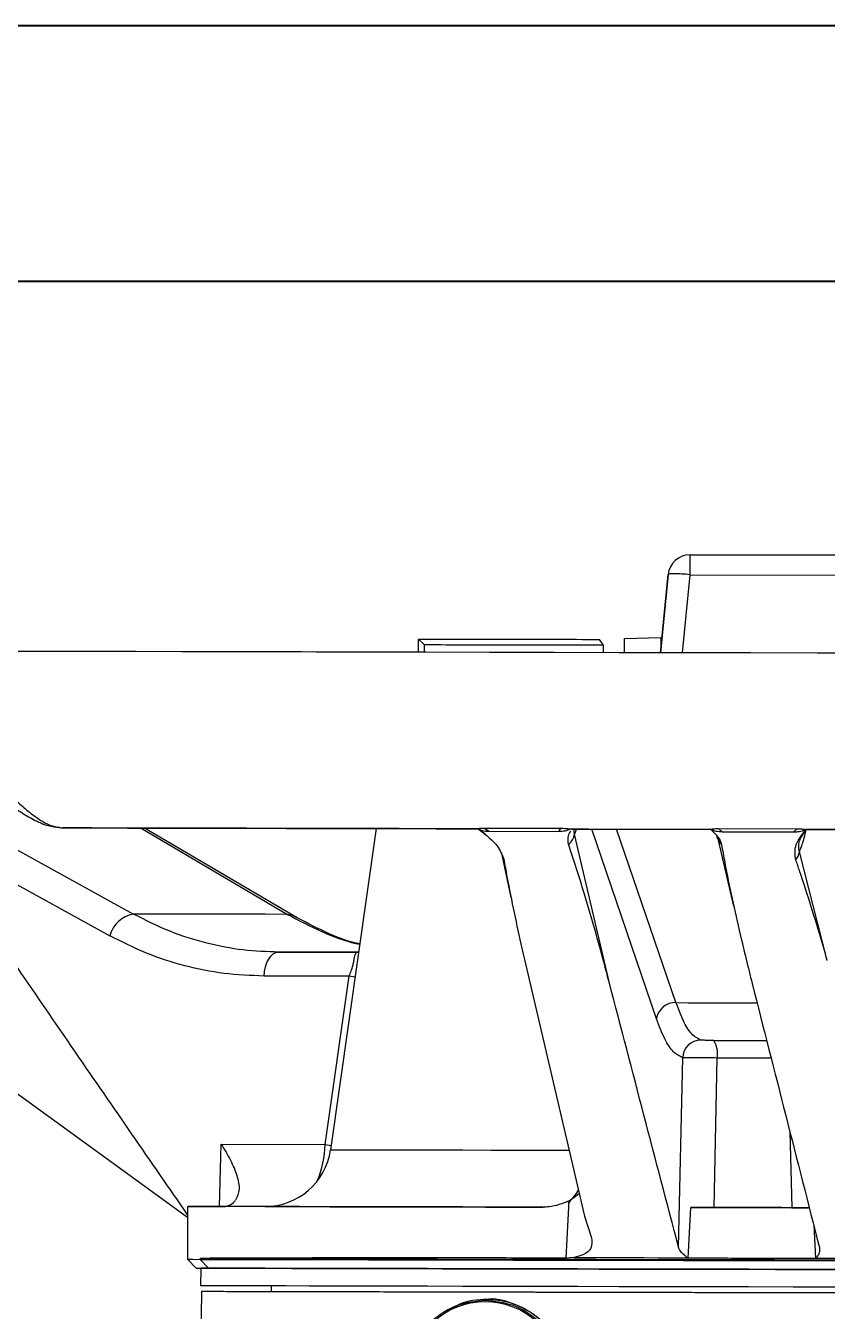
# Model space of a CAD drawing. Header units: millimetres. Extents: x 1953 to 4389, y 564 to 2287.
# Drawn here: x 2553.4 to 2644.3, y 2141.6 to 2287.3 of the extents above; entities that cross this region are included whole.
import ezdxf

# ---------------------------------------------------------------- set-up
doc = ezdxf.new("R2010")
doc.units = ezdxf.units.MM
doc.layers.add('AM_BOR', color=7, linetype='Continuous', lineweight=50)
doc.layers.add('粗实线', color=7, linetype='Continuous', lineweight=40)

# ---------------------------------------------------------------- blocks, each defined once
blk = doc.blocks.new('rA3')
at = {"layer": '粗实线'}
for p, q in [((753.384, 421.26), (333.384, 421.26)), ((748.384, 416.26), (358.384, 416.26))]:
    blk.add_line(p, q, dxfattribs=at)

msp = doc.modelspace()

# ---------------------------------------------------------------- linework, layer by layer
at = {"color": 7, "linetype": 'Continuous', "lineweight": 25}
for p, q in [((2628.706, 2225.105), (2628.711, 2227.366)), ((2661.686, 2227.296), (2628.711, 2227.366)), ((2628.711, 2227.366), (2628.711, 2227.366)), ((2628.711, 2227.366), (2661.686, 2227.296)), ((2626.217, 2225.11), (2625.348, 2216.253)), ((2625.348, 2216.253), (2626.217, 2225.11)), ((2626.217, 2225.11), (2626.217, 2225.11)), ((2627.836, 2216.248), (2628.706, 2225.105)), ((2628.706, 2225.105), (2661.681, 2225.034)), ((2597.926, 2216.312), (2597.93, 2217.808)), ((2597.93, 2217.808), (2598.564, 2217.174)), ((2618.835, 2217.145), (2618.441, 2217.771)), ((2621.234, 2217.857), (2621.231, 2216.264)), ((2621.234, 2217.857), (2625.378, 2217.999)), ((2625.378, 2217.999), (2625.375, 2216.525)), ((2625.378, 2217.999), (2625.519, 2217.999)), ((2598.564, 2217.174), (2598.562, 2216.31)), ((2618.835, 2217.145), (2618.833, 2216.267)), ((2622.763, 2216.26), (2618.833, 2216.269)), ((2565.581, 2186.642), (2545.057, 2197.939)), ((2557.647, 2196.398), (2558.308, 2196.396)), ((2566.463, 2196.381), (2583.05, 2186.604)), ((2583.706, 2186.459), (2566.858, 2196.38)), ((2593.13, 2196.323), (2587.936, 2159.929)), ((2604.685, 2196.298), (2604.845, 2196.184)), ((2605.467, 2195.71), (2604.845, 2196.183)), ((2605.385, 2196.38), (2614.025, 2196.362)), ((2605.385, 2196.38), (2605.876, 2196.029)), ((2605.876, 2196.029), (2613.776, 2196.012)), ((2614.025, 2196.362), (2613.776, 2196.012)), ((2615.307, 2196.282), (2615.258, 2196.276)), ((2615.6, 2195.704), (2615.525, 2196.312)), ((2615.814, 2196.281), (2615.6, 2195.704)), ((2624.892, 2174.769), (2617.546, 2196.278)), ((2627.105, 2176.597), (2620.372, 2196.272)), ((2630.964, 2196.288), (2631.117, 2196.137)), ((2631.034, 2196.249), (2631.027, 2196.242)), ((2631.94, 2196.324), (2640.798, 2196.305)), ((2631.94, 2196.324), (2632.358, 2195.972)), ((2632.358, 2195.972), (2640.458, 2195.956)), ((2640.798, 2196.305), (2640.458, 2195.956)), ((2641.867, 2196.219), (2641.762, 2196.106)), ((2542.351, 2195.511), (2562.92, 2184.181)), ((2619.56, 2178.804), (2615.6, 2195.704)), ((2631.713, 2195.436), (2631.864, 2195.163)), ((2631.864, 2195.162), (2633.639, 2187.537)), ((2607.363, 2193.351), (2608.39, 2188.519)), ((2644.259, 2181.392), (2641.101, 2193.694)), ((2582.053, 2182.327), (2590.908, 2182.308)), ((2590.909, 2182.308), (2589.247, 2182.312)), ((2591.13, 2182.311), (2590.908, 2182.308)), ((2590.908, 2182.308), (2591.13, 2182.307)), ((2609.935, 2181.47), (2616.74, 2152.396)), ((2571.731, 2152.234), (2535.442, 2178.566)), ((2590.039, 2179.594), (2580.409, 2179.614)), ((2587.328, 2160.52), (2590.039, 2179.594)), ((2590.727, 2179.484), (2590.039, 2179.594)), ((2627.392, 2148.888), (2627.865, 2170.351)), ((2631.432, 2153.379), (2631.786, 2170.323)), ((2640.015, 2161.983), (2640.251, 2153.36)), ((2575.362, 2153.5), (2575.541, 2160.546)), ((2575.541, 2160.546), (2587.328, 2160.52)), ((2587.328, 2160.52), (2588.006, 2160.419)), ((2614.644, 2147.648), (2614.999, 2154.125)), ((2614.999, 2154.125), (2616.135, 2154.979)), ((2571.734, 2153.507), (2571.721, 2147.507)), ((2580.537, 2153.489), (2576.013, 2153.498)), ((2616.74, 2152.396), (2617.531, 2149.942)), ((2628.471, 2147.627), (2628.791, 2153.385)), ((2642.714, 2151.399), (2642.915, 2147.596)), ((2571.721, 2147.507), (2572.719, 2146.505)), ((2573.14, 2147.504), (2573.14, 2147.608)), ((2574.118, 2146.502), (2573.14, 2147.504)), ((2573.219, 2146.504), (2573.215, 2144.504)), ((2615.558, 2147.713), (2614.644, 2147.648)), ((2628.377, 2147.686), (2628.471, 2147.627)), ((2642.979, 2147.655), (2642.915, 2147.596)), ((2573.313, 2143.845), (2572.988, 2122.477)), ((2581.215, 2144.487), (2581.213, 2143.828))]:
    msp.add_line(p, q, dxfattribs=at)
at = {"color": 7, "linetype": 'Continuous', "lineweight": 25, "flags": 128}
for points in [[(2650.627, 2216.199), (2643.109, 2216.215), (2635.6, 2216.231), (2628.115, 2216.247), (2620.671, 2216.263), (2613.285, 2216.279), (2605.973, 2216.294), (2598.751, 2216.31), (2591.635, 2216.325), (2584.64, 2216.34), (2577.781, 2216.355), (2571.075, 2216.369), (2564.535, 2216.383), (2558.176, 2216.397), (2552.012, 2216.41)], [(2597.926, 2216.313), (2593.361, 2216.323), (2586.27, 2216.338), (2579.314, 2216.353), (2572.51, 2216.368), (2565.872, 2216.382), (2559.415, 2216.396), (2553.155, 2216.409)], [(2566.8, 2196.38), (2570.258, 2196.372), (2576.02, 2196.36)], [(2583.05, 2186.604), (2580.516, 2186.61), (2578.075, 2186.615), (2575.732, 2186.62), (2573.488, 2186.625), (2571.349, 2186.629), (2569.316, 2186.634), (2567.393, 2186.638), (2565.581, 2186.642)], [(2583.05, 2186.604), (2583.406, 2186.577), (2583.704, 2186.46)], [(2580.409, 2179.614), (2580.458, 2180.153), (2580.563, 2180.666), (2580.721, 2181.135), (2580.926, 2181.544), (2581.171, 2181.877), (2581.447, 2182.125), (2581.745, 2182.276), (2582.053, 2182.327)], [(2627.105, 2176.597), (2628.481, 2176.594), (2629.861, 2176.592), (2631.245, 2176.589), (2632.633, 2176.586), (2634.023, 2176.583), (2635.416, 2176.58), (2636.285, 2176.578)], [(2631.382, 2172.316), (2632.402, 2172.314), (2633.424, 2172.312), (2634.448, 2172.309), (2635.475, 2172.307), (2636.504, 2172.305), (2637.374, 2172.303)], [(2637.883, 2170.309), (2637.775, 2170.31), (2636.772, 2170.312), (2635.77, 2170.314), (2634.771, 2170.316), (2633.774, 2170.318), (2632.779, 2170.32), (2631.786, 2170.323)], [(2587.936, 2159.929), (2587.948, 2159.929), (2588.225, 2159.928), (2588.866, 2159.927), (2589.867, 2159.925), (2591.222, 2159.922), (2592.922, 2159.918), (2594.957, 2159.914), (2597.314, 2159.909), (2599.978, 2159.903), (2602.932, 2159.897), (2606.16, 2159.89), (2609.639, 2159.882), (2613.35, 2159.874), (2614.946, 2159.871)], [(2612.054, 2153.421), (2607.393, 2153.431), (2602.933, 2153.44), (2598.697, 2153.449), (2594.707, 2153.458), (2590.982, 2153.466), (2587.541, 2153.473), (2584.403, 2153.48), (2581.583, 2153.486), (2579.096, 2153.491), (2576.955, 2153.496), (2575.17, 2153.5), (2573.75, 2153.503), (2572.703, 2153.505), (2572.034, 2153.507), (2571.746, 2153.507), (2571.841, 2153.507), (2572.319, 2153.506), (2573.177, 2153.504), (2574.411, 2153.502), (2576.013, 2153.498)], [(2642.212, 2153.356), (2640.865, 2153.359), (2639.123, 2153.363), (2637.385, 2153.366), (2635.652, 2153.37), (2633.926, 2153.374), (2632.206, 2153.378), (2630.494, 2153.381), (2628.791, 2153.385)], [(2631.432, 2153.379), (2632.525, 2153.377), (2633.621, 2153.375), (2634.72, 2153.372), (2635.822, 2153.37), (2636.926, 2153.367), (2638.032, 2153.365), (2639.141, 2153.363), (2640.251, 2153.36)], [(2571.721, 2147.507), (2571.821, 2147.507), (2572.29, 2147.506), (2573.14, 2147.504)], [(2572.719, 2146.505), (2572.817, 2146.505), (2573.28, 2146.504), (2574.118, 2146.502)], [(2573.14, 2147.608), (2574.36, 2147.605), (2575.933, 2147.601), (2577.853, 2147.597), (2580.108, 2147.593), (2582.689, 2147.587), (2585.583, 2147.581), (2588.776, 2147.574), (2592.252, 2147.566), (2595.994, 2147.558), (2599.984, 2147.55), (2604.202, 2147.541), (2608.628, 2147.531), (2613.241, 2147.522), (2618.017, 2147.511), (2622.933, 2147.501), (2627.966, 2147.49), (2633.091, 2147.479), (2638.282, 2147.468), (2643.515, 2147.457), (2648.764, 2147.446)], [(2573.14, 2147.504), (2574.36, 2147.501), (2575.933, 2147.498), (2577.852, 2147.494), (2580.108, 2147.489), (2582.689, 2147.484), (2585.583, 2147.477), (2588.776, 2147.471), (2592.252, 2147.463), (2595.994, 2147.455), (2599.984, 2147.447), (2604.202, 2147.437), (2608.628, 2147.428), (2613.24, 2147.418), (2618.016, 2147.408), (2622.933, 2147.397), (2627.966, 2147.387), (2633.09, 2147.376), (2638.282, 2147.365), (2643.515, 2147.353), (2648.764, 2147.342)], [(2645.45, 2146.349), (2640.383, 2146.36), (2635.346, 2146.371), (2630.364, 2146.381), (2625.459, 2146.392), (2620.655, 2146.402), (2615.976, 2146.412), (2611.443, 2146.422), (2607.079, 2146.431), (2602.903, 2146.44), (2598.936, 2146.449), (2595.197, 2146.457), (2591.703, 2146.464), (2588.472, 2146.471), (2585.518, 2146.478), (2582.856, 2146.483), (2580.498, 2146.488), (2578.455, 2146.493), (2576.738, 2146.496), (2575.355, 2146.499), (2574.311, 2146.502), (2573.613, 2146.503), (2573.263, 2146.504), (2573.219, 2146.504)], [(2574.118, 2146.502), (2575.322, 2146.499), (2576.875, 2146.496), (2578.768, 2146.492), (2580.994, 2146.487), (2583.541, 2146.482), (2586.396, 2146.476), (2589.547, 2146.469), (2592.976, 2146.462), (2596.668, 2146.454), (2600.605, 2146.445), (2604.767, 2146.436), (2609.134, 2146.427), (2613.685, 2146.417), (2618.398, 2146.407), (2623.248, 2146.397), (2628.214, 2146.386), (2633.27, 2146.375), (2638.393, 2146.364), (2643.556, 2146.353), (2648.735, 2146.342)], [(2615.558, 2147.713), (2617.114, 2147.71), (2618.684, 2147.707), (2620.268, 2147.703), (2621.866, 2147.7), (2623.477, 2147.696), (2625.1, 2147.693), (2626.733, 2147.689), (2628.377, 2147.686)], [(2642.979, 2147.655), (2644.678, 2147.651), (2646.377, 2147.647), (2648.077, 2147.644), (2649.776, 2147.64), (2651.473, 2147.637), (2653.168, 2147.633), (2654.86, 2147.629), (2656.547, 2147.626)], [(2645.446, 2144.349), (2640.379, 2144.36), (2635.342, 2144.371), (2630.359, 2144.381), (2625.455, 2144.392), (2620.651, 2144.402), (2615.972, 2144.412), (2611.439, 2144.422), (2607.075, 2144.431), (2602.899, 2144.44), (2598.932, 2144.449), (2595.193, 2144.457), (2591.699, 2144.464), (2588.468, 2144.471), (2585.514, 2144.478), (2582.851, 2144.483), (2580.493, 2144.488), (2578.451, 2144.493), (2576.734, 2144.496), (2575.35, 2144.499), (2574.307, 2144.502), (2573.609, 2144.503), (2573.258, 2144.504), (2573.215, 2144.504)]]:
    msp.add_lwpolyline(points, dxfattribs=at)
at = {"color": 7, "linetype": 'Continuous', "lineweight": 25}
for centre, radius, start, end in [((2628.705, 2224.866), 2.5, 89.87751, 174.39392), ((2628.705, 2224.866), 2.5, 89.87751, 174.39392), ((2613.799, 2195.983), 1.823, 308.25504, 351.17437), ((2633.32, 2195.607), 1.522, 197.80201, 225.85834), ((2608.809, 2193.701), 1.488, 193.75442, 213.93144), ((2639.363, 2193.962), 1.759, 318.63519, 351.23149), ((2566.249, 2183.25), 3.457, 101.14062, 164.37777), ((2627.012, 2174.457), 2.143, 87.51436, 171.60882), ((2629.93, 2170.29), 2.066, 90.16378, 178.29517), ((2628.929, 2170.781), 2.894, 350.88042, 32.03121), ((2580.511, 2160.988), 7.5, 269.87751, 351.87751), ((2576.182, 2160.761), 11.149, 336.94632, 358.7596), ((2611.777, 2157.656), 4.862, 309.67622, 331.69155), ((2605.468, 2133.98), 8.715, 5.40246, 174.59754)]:
    msp.add_arc(centre, radius, start, end, dxfattribs=at)
for points in [[(2628.706, 2225.105), (2628.382, 2225.133), (2627.733, 2225.189), (2626.914, 2225.214), (2626.337, 2225.192), (2626.257, 2225.138), (2626.217, 2225.11)], [(2589.247, 2182.312), (2587.926, 2182.314), (2585.285, 2182.32), (2583.13, 2182.325), (2582.053, 2182.327)], [(2720.113, 2143.531), (2719.992, 2143.532), (2719.749, 2143.532), (2717.8, 2143.536), (2714.724, 2143.543), (2710.46, 2143.552), (2705.112, 2143.563), (2698.763, 2143.577), (2691.524, 2143.592), (2683.518, 2143.609), (2674.882, 2143.628), (2665.765, 2143.647), (2656.321, 2143.667), (2646.713, 2143.688), (2637.105, 2143.708), (2627.662, 2143.729), (2618.544, 2143.748), (2609.908, 2143.767), (2601.902, 2143.784), (2594.663, 2143.799), (2588.314, 2143.813), (2582.966, 2143.824), (2578.703, 2143.833), (2575.627, 2143.84), (2573.677, 2143.844), (2573.435, 2143.845), (2573.313, 2143.845)], [(2646.713, 2143.688), (2643.855, 2143.694), (2638.139, 2143.706), (2629.712, 2143.724), (2621.576, 2143.742), (2613.87, 2143.758), (2606.725, 2143.773), (2600.265, 2143.787), (2594.6, 2143.799), (2589.827, 2143.81), (2586.022, 2143.818), (2583.278, 2143.824), (2581.538, 2143.828), (2581.321, 2143.828), (2581.213, 2143.828)], [(2596.642, 2135.051), (2596.884, 2136.105), (2597.369, 2138.213), (2599.455, 2140.766), (2602.242, 2142.53), (2604.392, 2142.757), (2605.468, 2142.871)], [(2605.468, 2142.871), (2606.543, 2142.757), (2608.694, 2142.53), (2611.48, 2140.766), (2613.567, 2138.213), (2614.051, 2136.105), (2614.294, 2135.051)]]:
    msp.add_open_spline(points, degree=3, dxfattribs=at)
for points, knots in [([(2597.93, 2217.808), (2601.296, 2217.802), (2608.044, 2217.79), (2614.97, 2217.778), (2618.441, 2217.771)], [0, 0, 0, 0, 0.4988559, 1, 1, 1, 1]), ([(2598.564, 2217.174), (2601.891, 2217.17), (2608.56, 2217.161), (2615.404, 2217.15), (2618.835, 2217.145)], [0, 0, 0, 0, 0.498853, 1, 1, 1, 1]), ([(2546.66, 2202.862), (2547.179, 2202.791), (2548.218, 2202.649), (2549.775, 2201.674), (2551.219, 2200.475), (2552.558, 2199.24), (2553.853, 2198.11), (2555.084, 2197.222), (2556.297, 2196.596), (2557.033, 2196.472), (2557.41, 2196.408)], [0, 0, 0, 0, 0.12462724, 0.24971044, 0.37492504, 0.49974572, 0.61927373, 0.75001975, 0.87192117, 1, 1, 1, 1]), ([(2548.533, 2200.321), (2548.693, 2200.323), (2549.023, 2200.328), (2549.675, 2200.138), (2550.521, 2199.729), (2551.587, 2199.049), (2552.851, 2198.176), (2554.313, 2197.287), (2555.849, 2196.597), (2556.86, 2196.498), (2557.329, 2196.451)], [0, 0, 0, 0, 0.0763522, 0.1570102, 0.2470379, 0.356597, 0.4925526, 0.6555134, 0.8402738, 1, 1, 1, 1]), ([(2557.217, 2196.432), (2557.124, 2196.438), (2556.992, 2196.446), (2556.85, 2196.476), (2556.808, 2196.484)], [0, 0, 0, 0, 0.7059466, 1, 1, 1, 1]), ([(2557.41, 2196.408), (2561.026, 2196.4), (2568.293, 2196.384), (2579.914, 2196.359), (2592.03, 2196.333), (2600.45, 2196.314), (2604.68, 2196.305)], [0, 0, 0, 0, 0.2462727, 0.4950304, 0.7462729, 1, 1, 1, 1]), ([(2604.685, 2196.298), (2601.482, 2196.305), (2595.064, 2196.319), (2586.328, 2196.338), (2578.408, 2196.355), (2571.276, 2196.37), (2564.291, 2196.385), (2559.795, 2196.395), (2557.548, 2196.4)], [0, 0, 0, 0, 0.19237286, 0.38549459, 0.53836149, 0.69122839, 0.8456142, 1, 1, 1, 1]), ([(2604.68, 2196.305), (2604.69, 2196.314), (2604.705, 2196.327), (2604.856, 2196.358), (2605.076, 2196.376), (2605.272, 2196.38), (2605.373, 2196.38), (2605.385, 2196.38)], [0, 0, 0, 0, 0.3360223, 0.5579813, 0.7819403, 0.9725676, 1, 1, 1, 1]), ([(2604.68, 2196.305), (2604.791, 2196.248), (2605.065, 2196.108), (2605.502, 2196.037), (2605.803, 2196.031), (2605.876, 2196.029)], [0, 0, 0, 0, 0.33920621, 0.83862702, 1, 1, 1, 1]), ([(2604.846, 2196.184), (2605.6, 2195.588), (2606.946, 2194.523), (2607.382, 2193.376), (2607.575, 2192.871)], [0, 0, 0, 0, 0.5596946, 1, 1, 1, 1]), ([(2613.776, 2196.012), (2614.029, 2196.023), (2614.508, 2196.044), (2614.948, 2196.206), (2615.156, 2196.283)], [0, 0, 0, 0, 0.5274406, 1, 1, 1, 1]), ([(2614.025, 2196.362), (2614.126, 2196.361), (2614.328, 2196.358), (2614.616, 2196.339), (2614.898, 2196.311), (2615.058, 2196.292), (2615.143, 2196.284), (2615.156, 2196.283)], [0, 0, 0, 0, 0.21002082, 0.42148121, 0.61074553, 0.94244522, 1, 1, 1, 1]), ([(2614.928, 2194.552), (2614.878, 2194.873), (2614.797, 2195.404), (2615.063, 2195.888), (2615.169, 2196.079)], [0, 0, 0, 0, 0.6047847, 1, 1, 1, 1]), ([(2615.156, 2196.283), (2617.792, 2196.277), (2623.064, 2196.266), (2628.394, 2196.254), (2631.058, 2196.249)], [0, 0, 0, 0, 0.5001571, 1, 1, 1, 1]), ([(2615.258, 2196.276), (2617.872, 2196.27), (2623.1, 2196.259), (2628.385, 2196.248), (2631.027, 2196.242)], [0, 0, 0, 0, 0.5001595, 1, 1, 1, 1]), ([(2631.027, 2196.242), (2631.459, 2195.831), (2632.045, 2195.273), (2632.215, 2194.672), (2632.26, 2194.514)], [0, 0, 0, 0, 0.7373515, 1, 1, 1, 1]), ([(2631.058, 2196.249), (2631.087, 2196.255), (2631.144, 2196.269), (2631.335, 2196.299), (2631.597, 2196.318), (2631.8, 2196.324), (2631.915, 2196.324), (2631.94, 2196.324)], [0, 0, 0, 0, 0.2814646, 0.5659598, 0.7573018, 0.9482948, 1, 1, 1, 1]), ([(2631.058, 2196.249), (2631.243, 2196.171), (2631.629, 2196.007), (2632.107, 2195.984), (2632.358, 2195.972)], [0, 0, 0, 0, 0.4773597, 1, 1, 1, 1]), ([(2640.458, 2195.956), (2640.615, 2195.961), (2641.009, 2195.974), (2641.473, 2196.08), (2641.733, 2196.196), (2641.799, 2196.226)], [0, 0, 0, 0, 0.3322049, 0.8309967, 1, 1, 1, 1]), ([(2640.683, 2192.8), (2640.615, 2193.307), (2640.463, 2194.454), (2641.296, 2195.515), (2641.761, 2196.106)], [0, 0, 0, 0, 0.4426348, 1, 1, 1, 1]), ([(2640.798, 2196.305), (2640.899, 2196.303), (2641.102, 2196.301), (2641.37, 2196.282), (2641.614, 2196.254), (2641.734, 2196.235), (2641.791, 2196.227), (2641.799, 2196.226)], [0, 0, 0, 0, 0.2099462, 0.4212951, 0.6110203, 0.9471646, 1, 1, 1, 1]), ([(2641.762, 2196.105), (2641.498, 2195.715), (2641.1, 2195.124), (2640.959, 2194.432), (2640.988, 2194.068), (2641.033, 2193.883), (2641.066, 2193.782), (2641.086, 2193.731), (2641.097, 2193.704), (2641.1, 2193.697), (2641.101, 2193.695), (2641.101, 2193.694), (2641.101, 2193.694), (2641.101, 2193.694)], [0, 0, 0, 0, 0.4928292, 0.7454599, 0.8721173, 0.9358438, 0.9678536, 0.9916466, 0.9977503, 0.9993549, 0.9997963, 0.9999274, 1, 1, 1, 1]), ([(2641.101, 2193.694), (2641.178, 2193.879), (2641.323, 2194.227), (2641.544, 2194.936), (2641.73, 2195.547), (2641.83, 2196.099), (2641.862, 2196.27)], [0, 0, 0, 0, 0.2844413, 0.5330292, 0.8550922, 1, 1, 1, 1]), ([(2641.799, 2196.226), (2646.211, 2196.217), (2654.994, 2196.198), (2668.052, 2196.17), (2680.861, 2196.143), (2689.16, 2196.126), (2693.289, 2196.117)], [0, 0, 0, 0, 0.2537268, 0.5049693, 0.7537271, 1, 1, 1, 1]), ([(2693.215, 2196.11), (2690.004, 2196.117), (2683.568, 2196.13), (2674.403, 2196.15), (2665.841, 2196.168), (2657.896, 2196.185), (2649.897, 2196.202), (2644.543, 2196.213), (2641.867, 2196.219)], [0, 0, 0, 0, 0.1923705, 0.3854898, 0.5383578, 0.6912259, 0.8456129, 1, 1, 1, 1]), ([(2542.499, 2195.041), (2548.014, 2186.978), (2557.729, 2172.773), (2567.505, 2158.634), (2571.732, 2152.521)], [0, 0, 0, 0, 0.5675786, 1, 1, 1, 1]), ([(2619.56, 2178.804), (2619.381, 2179.484), (2618.484, 2182.882), (2617.013, 2188.131), (2615.528, 2192.702), (2614.928, 2194.552)], [0, 0, 0, 0, 0.1295721, 0.6478768, 1, 1, 1, 1]), ([(2632.26, 2194.514), (2632.383, 2193.834), (2633.002, 2190.433), (2634.148, 2185.183), (2635.282, 2180.616), (2635.74, 2178.768)], [0, 0, 0, 0, 0.1295185, 0.6476203, 1, 1, 1, 1]), ([(2607.575, 2192.871), (2607.696, 2192.196), (2608.306, 2188.823), (2609.116, 2185.022), (2609.837, 2181.895), (2609.935, 2181.47)], [0, 0, 0, 0, 0.1776255, 0.8881599, 1, 1, 1, 1]), ([(2644.259, 2181.392), (2644.063, 2182.068), (2643.081, 2185.445), (2641.896, 2189.249), (2640.828, 2192.374), (2640.683, 2192.8)], [0, 0, 0, 0, 0.1775689, 0.8878728, 1, 1, 1, 1]), ([(2582.053, 2182.327), (2580.712, 2182.376), (2577.975, 2182.475), (2573.851, 2183.28), (2569.657, 2184.584), (2566.957, 2185.947), (2565.581, 2186.642)], [0, 0, 0, 0, 0.2354209, 0.48057, 0.7354347, 1, 1, 1, 1]), ([(2583.05, 2186.604), (2584.343, 2185.922), (2586.882, 2184.581), (2589.657, 2183.534), (2591.114, 2183.247), (2591.26, 2183.219)], [0, 0, 0, 0, 0.4830694, 0.9484274, 1, 1, 1, 1]), ([(2591.264, 2183.247), (2591.181, 2183.264), (2589.845, 2183.54), (2587.293, 2184.547), (2584.904, 2185.821), (2583.706, 2186.459)], [0, 0, 0, 0, 0.0316795, 0.5146214, 1, 1, 1, 1]), ([(2580.409, 2179.614), (2578.887, 2179.673), (2575.854, 2179.791), (2571.391, 2180.703), (2567.043, 2182.094), (2564.294, 2183.485), (2562.92, 2184.181)], [0, 0, 0, 0, 0.2514799, 0.5012785, 0.7507527, 1, 1, 1, 1]), ([(2590.039, 2179.594), (2590.114, 2179.772), (2590.261, 2180.119), (2590.433, 2180.653), (2590.555, 2181.134), (2590.671, 2181.689), (2590.757, 2182.192), (2590.857, 2182.269), (2590.908, 2182.308)], [0, 0, 0, 0, 0.1251651, 0.2440023, 0.362149, 0.4834229, 0.7377951, 1, 1, 1, 1]), ([(2627.392, 2148.888), (2626.086, 2153.87), (2623.475, 2163.833), (2620.865, 2173.814), (2619.56, 2178.804)], [0, 0, 0, 0, 0.4999998, 1, 1, 1, 1]), ([(2635.74, 2178.768), (2637.01, 2173.777), (2639.55, 2163.797), (2642.092, 2153.835), (2643.363, 2148.854)], [0, 0, 0, 0, 0.4999999, 1, 1, 1, 1]), ([(2629.924, 2172.356), (2629.607, 2172.512), (2628.959, 2172.83), (2628.007, 2174.224), (2627.41, 2175.795), (2627.105, 2176.597)], [0, 0, 0, 0, 0.3189724, 0.6523087, 1, 1, 1, 1]), ([(2627.865, 2170.351), (2627.514, 2170.522), (2626.816, 2170.862), (2625.814, 2172.351), (2625.201, 2173.961), (2624.892, 2174.769)], [0, 0, 0, 0, 0.3342946, 0.6658535, 1, 1, 1, 1]), ([(2631.382, 2172.316), (2631.22, 2172.317), (2630.894, 2172.318), (2630.505, 2172.323), (2630.25, 2172.331), (2630.095, 2172.337), (2629.978, 2172.346), (2629.942, 2172.353), (2629.924, 2172.356)], [0, 0, 0, 0, 0.2492901, 0.4985495, 0.6241649, 0.7490284, 0.8744685, 1, 1, 1, 1]), ([(2631.786, 2170.323), (2631.376, 2170.33), (2630.741, 2170.343), (2629.903, 2170.354), (2629.287, 2170.359), (2628.748, 2170.361), (2628.171, 2170.359), (2627.986, 2170.354), (2627.865, 2170.351)], [0, 0, 0, 0, 0.2309533, 0.3576683, 0.4887983, 0.6215768, 0.7530258, 1, 1, 1, 1]), ([(2575.541, 2160.546), (2575.913, 2159.936), (2576.657, 2158.719), (2577.365, 2156.989), (2577.722, 2155.371), (2577.358, 2154.595), (2577.176, 2154.207)], [0, 0, 0, 0, 0.2505535, 0.5002592, 0.7500542, 1, 1, 1, 1]), ([(2576.013, 2153.498), (2576.316, 2153.572), (2576.704, 2153.666), (2577.091, 2154.11), (2577.176, 2154.207)], [0, 0, 0, 0, 0.7808049, 1, 1, 1, 1]), ([(2614.999, 2154.125), (2614.243, 2153.829), (2613.274, 2153.449), (2612.273, 2153.426), (2612.054, 2153.421)], [0, 0, 0, 0, 0.7807887, 1, 1, 1, 1]), ([(2580.576, 2153.488), (2580.552, 2153.488), (2580.439, 2153.489), (2581.085, 2153.487), (2582.564, 2153.484), (2584.971, 2153.479), (2588.185, 2153.472), (2592.165, 2153.463), (2596.79, 2153.453), (2601.963, 2153.442), (2607.042, 2153.431), (2610.565, 2153.424), (2612.055, 2153.421)], [0, 0, 0, 0, 0.0298522, 0.1417815, 0.2546514, 0.3682744, 0.4818904, 0.5947604, 0.7066966, 0.8153979, 0.9219292, 1, 1, 1, 1]), ([(2628.791, 2153.385), (2629.111, 2153.384), (2629.751, 2153.383), (2630.701, 2153.381), (2631.249, 2153.38), (2631.432, 2153.379)], [0, 0, 0, 0, 0.3996834, 0.7993643, 1, 1, 1, 1]), ([(2640.251, 2153.36), (2640.621, 2153.36), (2641.351, 2153.358), (2641.93, 2153.357), (2642.215, 2153.356)], [0, 0, 0, 0, 0.5075978, 1, 1, 1, 1]), ([(2617.531, 2149.942), (2617.573, 2149.535), (2617.65, 2148.781), (2616.795, 2148.009), (2615.912, 2147.798), (2615.558, 2147.713)], [0, 0, 0, 0, 0.413014, 0.7645313, 1, 1, 1, 1]), ([(2628.377, 2147.686), (2628.057, 2147.949), (2627.583, 2148.339), (2627.439, 2148.754), (2627.392, 2148.888)], [0, 0, 0, 0, 0.675436, 1, 1, 1, 1]), ([(2643.363, 2148.854), (2643.382, 2148.572), (2643.41, 2148.152), (2643.086, 2147.777), (2642.979, 2147.655)], [0, 0, 0, 0, 0.6730898, 1, 1, 1, 1]), ([(2614.644, 2147.648), (2612.787, 2147.65), (2609.072, 2147.655), (2603.768, 2147.659), (2598.705, 2147.661), (2593.992, 2147.662), (2589.698, 2147.66), (2585.801, 2147.656), (2582.3, 2147.65), (2578.737, 2147.641), (2575.388, 2147.628), (2573.893, 2147.614), (2573.14, 2147.608)], [0, 0, 0, 0, 0.0890148, 0.1780296, 0.2696304, 0.3612313, 0.4502461, 0.5392609, 0.6308618, 0.7224627, 0.8600618, 1, 1, 1, 1]), ([(2642.915, 2147.596), (2640.482, 2147.601), (2635.615, 2147.613), (2630.853, 2147.622), (2628.471, 2147.627)], [0, 0, 0, 0, 0.4998371, 1, 1, 1, 1]), ([(2601.296, 2141.667), (2601.696, 2141.934), (2603, 2142.804), (2605.732, 2143.142), (2608.963, 2142.587), (2611.782, 2140.859), (2613.887, 2138.266), (2614.379, 2136.141), (2614.625, 2135.078)], [0, 0, 0, 0, 0.0814564, 0.2651651, 0.4488739, 0.6325826, 0.8162913, 1, 1, 1, 1]), ([(2605.475, 2142.976), (2605.477, 2142.977), (2606.53, 2143.192), (2608.783, 2142.561), (2610.98, 2141.384), (2612.243, 2140.174), (2612.88, 2139.43), (2613.585, 2138.379), (2614.279, 2136.934), (2614.506, 2135.717), (2614.625, 2135.078)], [0, 0, 0, 0, 0.0006179, 0.24399132, 0.4980561, 0.56559845, 0.63960729, 0.7200812, 0.85279372, 1, 1, 1, 1])]:
    msp.add_open_spline(points, degree=3, knots=knots, dxfattribs=at)

# ---------------------------------------------------------------- block references
at = {"layer": 'AM_BOR', "xscale": 5.80078125, "yscale": 5.80078125, "zscale": 5.80078125}
msp.add_blockref('rA3', (18.744, -156.312), dxfattribs=at)

doc.saveas('drawing.dxf')
